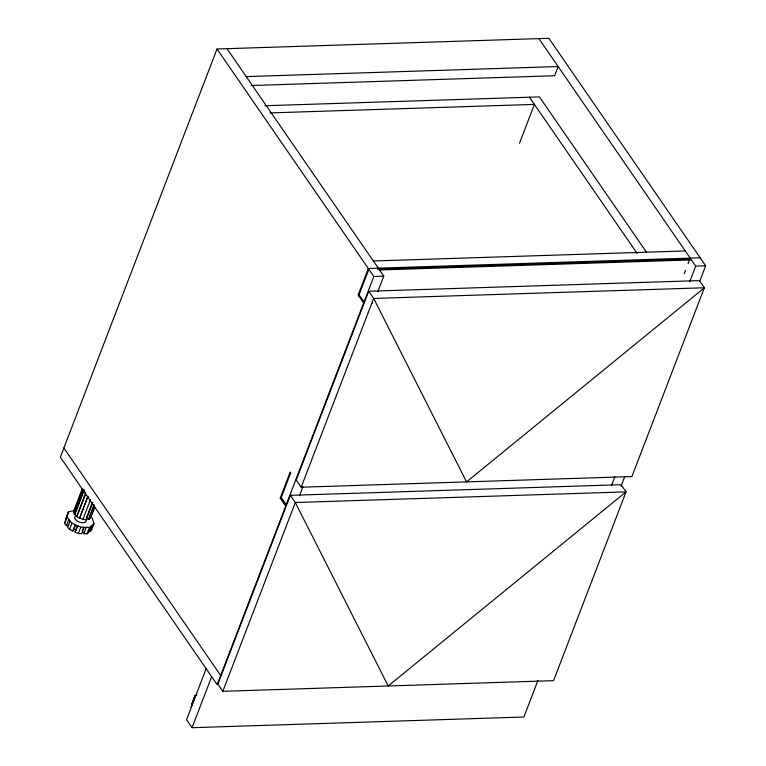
<?xml version="1.0" encoding="UTF-8"?>
<svg xmlns="http://www.w3.org/2000/svg" width="766" height="766" viewBox="0 0 766 766"><rect width="100%" height="100%" fill="white"/><g stroke="black" fill="none" stroke-linecap="round" stroke-linejoin="round"><path stroke-width="1.15" d="M82.345 489.417L73.603 512.195L74.178 512.397L74.618 510.51L74.034 510.309L82.364 488.622M85.744 492.653L76.581 516.523L79.54 518.304L87.946 496.282M92.877 502.419L86.213 519.779L82.929 519.444L79.616 517.979M68.758 525.486L66.431 525.715L64.593 523.465L67.36 515.681M64.593 523.465L68.413 511.994L74.417 510.424M196.958 695.059L194.957 695.576L191.146 707.047L193.913 699.262M217.017 48.995L60.332 457.178L217.142 684.66L373.827 276.478L217.017 48.995L548.858 38.3L705.668 265.783L699.674 281.381M68.413 511.994L65.455 520.267L67.705 514.407M66.431 525.715L68.681 519.855L69.907 521.349L67.657 527.209L69.495 529.469L72.827 531.001L75.623 525.141M75.03 509.419L82.527 489.895M74.178 512.397L75.432 509.141M76.677 505.886L78.343 501.548M80.43 496.119L82.508 490.7M85.371 494.74L77.04 516.428L74.493 514.379L84.078 489.426M74.963 514.292L84.116 490.422M69.495 529.469L71.927 523.121L67.035 517.117M72.827 531.001L75.078 525.141L77.289 526.156L75.039 532.016L78.381 533.548L81.656 533.643L83.906 527.784L86.07 527.841L83.82 533.701L87.094 533.797L88.77 532.408L91.02 526.548L92.131 525.629L89.881 531.489L88.09 530.445M79.54 518.304L87.87 496.607M75.039 532.016L77.835 526.156M82.929 519.444L90.493 499.595M78.381 533.548L80.813 527.2L89.526 527.448L93.998 523.753L92.121 517.835M86.28 518.323L92.112 503.138M83.82 527.161L82.326 531.068L83.82 533.701M76.59 515.422A6.109 3.284 21 0 0 78.592 521.79A6.109 3.284 21 0 0 86.165 519.827L85.859 519.405L88.559 518.879L93.969 504.784M88.559 518.879L88.913 519.252L94.333 505.148M91.7 513.412L93.366 509.074M91.049 516.054L94.409 507.293M88.913 519.252L90.608 517.94L94.773 507.092M87.094 533.797L89.526 527.448M93.998 523.753L91.556 530.101L89.881 531.489M194.957 695.576L192.007 703.849L194.248 697.989M206.14 668.699L186.55 719.714L192.055 727.7L523.896 717.005L537.943 680.399M192.055 727.7L211.636 676.675M280.93 498.388L290.726 472.871L290.18 472.076L280.184 498.092L285.689 506.077M358.689 295.82L368.484 270.312L367.929 269.508M290.352 495.343L217.889 684.134L222.839 691.315L553.579 680.658L626.042 491.868L621.092 484.687L290.352 495.343L295.312 502.525L388.209 685.982L626.042 491.868L295.312 502.525L222.839 691.315M368.705 291.252L296.231 480.043L301.182 487.224L631.921 476.567L704.385 287.777L699.435 280.595L368.705 291.252L373.655 298.434L466.551 481.891L704.385 287.777L373.655 298.434L301.182 487.224M372.065 303.642L372.266 303.116M299.496 495.717L302.924 486.803M377.791 291.76L383.785 276.153L226.975 48.67M519.511 143.223L534.409 104.396L269.881 112.918M684.21 273.749L685.532 270.321M688.069 263.705L690.214 258.123M611.431 485.663L614.849 476.749M689.726 281.706L695.71 266.099L538.91 38.626M620.958 486.458L624.807 476.423M246.231 76.61L558.165 66.556L554.641 75.738L251.076 85.524M264.931 105.737L539.417 96.889L646.475 252.205M373.329 260.986L685.264 250.932M700.162 257.797L368.322 268.493L358.143 295.025L363.639 303.001M377.485 269.201L690.223 259.128M379.227 269.967L690.779 259.923M373.827 276.478L383.785 276.153M695.71 266.099L705.668 265.783M90.034 517.749L90.608 517.94M71.927 523.121L80.813 527.2M74.12 529.047L76.332 530.062M529.459 97.215L637.197 253.508M358.536 294L364.022 302.024M281.314 497.402L286.264 504.583M280.385 497.584L285.89 505.57M63.856 447.995L220.665 675.478M73.603 512.195L74.493 514.379"/></g></svg>
